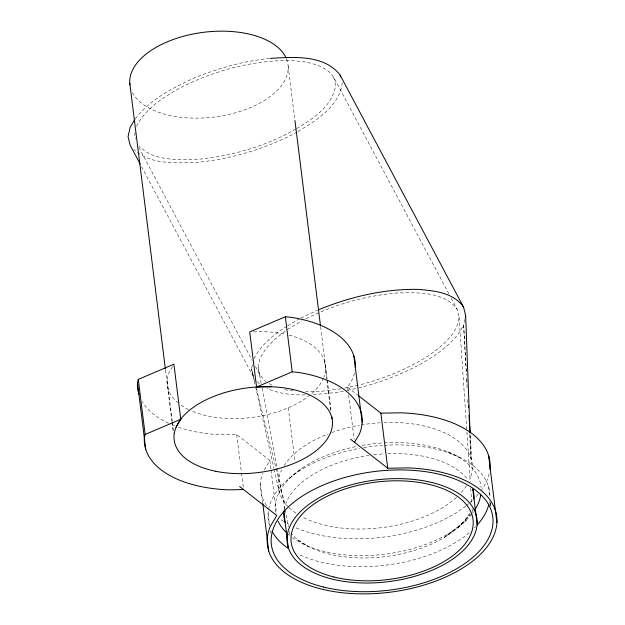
<?xml version="1.0" encoding="UTF-8"?>
<svg xmlns="http://www.w3.org/2000/svg" width="625" height="625" viewBox="0 0 625 625"><rect width="100%" height="100%" fill="white"/><g stroke="black" fill="none" stroke-linecap="round" stroke-linejoin="round"><path stroke-width="0.47" stroke-dasharray="3.12 2.34" d="M135.195 132.5L134.625 135.156L135.492 138.672M252.344 365.062L251.523 368.844L255.359 385.875M261.164 383.453L258.078 367.211L259.992 358.352L265.695 348.875L274.969 339.133L285.984 330.648M451.211 298.148L457.156 309.32L459.102 317.219C457.32 334.227 442.484 345.469 429.727 354.914C408.039 369.102 383.68 378.656 358.68 385.164M464.844 319.367L463.617 325.031L466.398 375.383M172.5 366.602L169.195 372.188A79.68 42.695 -7.1 0 0 177.672 402.539M264.234 469.953L269.883 460.43L236.695 434.492L221.719 434.758A109.562 58.703 -7.1 0 1 178.258 427.172M348.156 391.094L347.68 387.234L352.523 379.055A109.562 58.703 -7.1 0 0 354.719 371.828M135.25 118.805C150.039 99.539 172.398 88.008 194.07 78.086C218.141 68.289 243.398 60.992 269.32 58.5M136.539 126.297C145.328 108.695 162.695 97.82 179.219 88.336C196.938 79.141 215.734 72.227 235.047 67.211C258.258 61.797 282.391 58.516 306.141 62.117C316.516 64.383 327.68 67.812 333.695 77.273L448.922 293.852M254.031 358.625C261.117 344.609 273.82 334.477 286.867 326.258M465.609 519.352L470.281 514.492L456.305 528.922L466.211 520.266L444.023 537.602L454.094 530.094M288.734 478.789L302.172 468.125M295.859 129.109C265.625 146.367 231.359 156.242 196.75 159.414C177.438 159.664 153.5 161.281 139.125 146.008M296.656 128.625C313.172 118.602 332.789 105.898 335.648 85.172L333.695 77.273M297.125 131.953L294.695 133.414C263.516 149.523 229.234 159.609 194.25 162.625C173.992 162.961 149.523 164.438 133.812 149.445M297.938 131.469C316.383 120.375 338.898 106.758 342.203 83.539L341.742 81.672M287.68 325.773L299.031 318.969M287.453 329.516L301.875 320.867M300.789 318.125L317.531 310.133M306.148 318.734C334.398 304.414 365.445 295.758 396.969 292.969C417.375 292.609 443.508 291.086 457.156 309.32M358.688 387.969C385.32 381.031 411.266 370.852 434.367 355.742C445.914 347.453 457.32 338.094 463.617 325.031L466.414 371.672M340.938 388.836L320.211 391.461L305.719 391.758M344.672 388.062L357.75 385.359M343.492 391.109L337.797 392.281L312.836 394.773M347.289 390.32L356.789 388.359M305.039 394.93C292.234 395.055 278.852 393.828 267.141 388.406M253.609 331.867L264.32 331.68A79.68 42.695 -7.1 0 1 285.508 334.289M293.297 390.844L287.586 390.258L283.117 389.047M447.727 451.805L459.883 457.508M269.148 383.602L273.375 385.93M298.25 540.156L308.539 546.406M347.68 387.234L357.484 394.891M255.453 366.516L260.031 375.109L265.766 381.742M257.266 381.492L259.711 384.32M138.859 147.352L252.258 360.5M141.578 166.688L253.602 377.258L251.523 368.844L254.789 382.094M258.078 367.211L260.031 375.109M256.398 388.625L284.391 502.328M255.578 386.82L273.914 468.203M274.125 469.156L279.453 492.812M262.07 388.234L277.125 467.539M277.305 468.492L284.922 508.625M285.102 509.578L288.367 526.781M289.273 531.555L289.82 534.422M488.414 486.273L489.734 496.867M490.453 502.641L490.93 506.492M490.453 502.719L490.93 506.57M348.641 394.961L354.18 439.414M288.164 66.211L294.805 119.492M320.625 326.789L327.141 379.094M327.258 380.062L331.117 411.062M324.562 361.141L326.797 379.109M326.914 380.078L330.82 411.391M288.281 407.812L295.023 461.93M269.883 460.43L270.969 469.125M271.086 470.086L276.5 513.57M268.078 513.664L269.516 525.219M270.234 531L270.477 533M260.375 483.906L262.781 503.227M236.695 434.492L241.383 472.18M241.508 473.148L243.312 487.641M167.18 380.711L172.234 421.289M172.297 421.867L173.438 430.953M165.477 369.82L171.867 421.156M171.992 422.125L173.438 433.75M459.102 317.219L466.828 430.992M466.898 431.969L470.266 481.555M470.727 488.367L471.719 502.953M472.109 508.789L472.312 511.703M466.828 378.477L467.172 384.305M470.211 434.836L472.25 468.844M466.609 379.258L467.195 389.914M467.734 399.594L467.945 403.469M469.656 434.461L470.992 458.664L470.086 434.336M489.156 473.742A115.539 61.906 -7.1 0 1 481.125 490.539M478.227 494.227A115.539 61.906 -7.1 0 1 475.109 497.68M472.375 500.398A115.539 61.906 -7.1 0 1 469.438 503.047M468.672 503.695A115.539 61.906 -7.1 0 1 466.563 505.43M465.844 506.008A115.539 61.906 -7.1 0 1 293.047 526.516M288.75 524.375A115.539 61.906 -7.1 0 1 287.023 523.438M283.711 521.477A115.539 61.906 -7.1 0 1 279.844 518.891M266.539 505.555A115.539 61.906 -7.1 0 1 262.617 473.305M174.602 425.836A109.562 58.703 -7.1 0 1 171.953 424.766M168.547 423.266A109.562 58.703 -7.1 0 1 142.297 401.75M289.062 335.133A79.68 42.695 -7.1 0 1 323.945 377.031M323.57 377.969A79.68 42.695 -7.1 0 1 310.836 394.359M310.133 394.945A79.68 42.695 -7.1 0 1 191.094 410.719M188.586 409.555A79.68 42.695 -7.1 0 1 180.523 404.773M384.023 422.586A97.609 52.305 -7.1 0 1 469.781 479.281M466.438 485.672A97.609 52.305 -7.1 0 1 460.656 493.156M456.477 497.336A97.609 52.305 -7.1 0 1 301.695 516.578M295.82 513.016A97.609 52.305 -7.1 0 1 289.188 507.703M288.516 507.055A97.609 52.305 -7.1 0 1 281.75 469.797M284.008 465.812A97.609 52.305 -7.1 0 1 328.211 433.883M331.766 432.555A97.609 52.305 -7.1 0 1 359.336 425.266M361.211 424.937A97.609 52.305 -7.1 0 1 380.219 422.781M473.492 511.797A103.586 55.508 -7.1 0 1 472.438 513.234M471.883 513.953A103.586 55.508 -7.1 0 1 386.539 553.984A103.586 55.508 -7.1 0 1 292.578 537.758M289.484 535.375A103.586 55.508 -7.1 0 1 288.047 534.141M275.414 512.445A103.586 55.508 -7.1 0 1 357.383 446.273M362.125 445.391A103.586 55.508 -7.1 0 1 383.258 442.914M384.219 442.859A103.586 55.508 -7.1 0 1 481.055 487.57M469.703 513.172A95.617 51.234 -7.1 0 1 383.102 556.883A95.617 51.234 -7.1 0 1 291.039 533.18M284.211 509.766A95.617 51.234 -7.1 0 1 368.945 455.438M373.609 454.82A95.617 51.234 -7.1 0 1 383.961 453.898M387.875 453.703A95.617 51.234 -7.1 0 1 467.938 479.734M489.438 501.555A111.555 59.773 -7.1 0 1 489.078 503.398M475.766 526.594A111.555 59.773 -7.1 0 1 474.398 528M469.195 532.773A111.555 59.773 -7.1 0 1 298.047 554.055M269.516 525.289A111.555 59.773 -7.1 0 1 359.883 448.266M363.609 447.617A111.555 59.773 -7.1 0 1 382.508 445.398M384.391 445.273A111.555 59.773 -7.1 0 1 489.852 497.898M286.5 58.922A79.68 42.695 -7.1 0 1 227.039 114.852A79.68 42.695 -7.1 0 1 132.219 92.141"/><path stroke-width="0.94" d="M465.25 317.477L465.656 315.594L463.578 307.18L340.125 75.125C324.305 54.406 293.484 56.977 270.281 58.391M138.891 394.242A109.562 58.703 -7.1 0 1 137.477 382.82L138.289 379.383L173.914 364.211L180.781 419.289L176.055 427.266M138.289 379.383L145.148 434.461L144.336 437.898A109.562 58.703 -7.1 0 0 228.578 489.836L243.555 489.57M354.539 442.312L359.383 434.133A109.562 58.703 -7.1 0 0 298.141 372.406L292.211 371.836L256.578 387.008L249.719 331.93L285.344 316.758L291.281 317.328A109.562 58.703 -7.1 0 1 355.289 367.336M134.781 119.586L130.109 127.352L128.07 136.789L130.148 145.203L140.203 164.109M145.148 434.461L180.781 419.289M318.445 309.789C349.961 296.914 383.812 288.812 417.992 289.383C434.18 290.68 453.625 292.516 463.578 307.18M256.578 387.008L271.18 386.758M358.242 395.484L380.867 413.164L401.227 412.805A115.539 61.906 -7.1 0 1 489.922 469.328M350.633 439.258L387.727 468.242L408.094 467.883A115.539 61.906 -7.1 0 1 494.008 535.016A115.539 61.906 -7.1 0 1 356.07 593.75A115.539 61.906 -7.1 0 1 270.156 526.625L276.742 515.508L239.648 486.523M340.125 75.125L340.586 76.992M488.578 455.531L496.93 522.656M477.133 524.062A95.617 51.234 -7.1 0 0 337.188 489.375A95.617 51.234 -7.1 0 0 331.93 579.023A95.617 51.234 -7.1 0 0 477.133 524.062L472.781 489.062A95.617 51.234 -7.1 0 1 474.008 499.023M380.867 413.164L387.727 468.242M353.883 355.914L362.156 422.414M294.922 120.461L320.5 325.82M331.844 416.875L332.086 418.813M285.344 316.758L292.211 371.836M283.914 512.539L288.266 547.539M262.828 503.68L268.727 551.023M129.766 83.094L165.352 368.852M137.477 382.82L145.75 449.32M468.461 405.68L468.578 407.625M469.039 415.398L469.57 424.141M469.68 426.086L470.094 432.891M465.656 315.594L470.008 432.391M480.758 494.898A103.586 55.508 -7.1 0 1 474.945 509.633M286.023 532.242A103.586 55.508 -7.1 0 1 278.07 521.227M285.148 522.508A95.617 51.234 -7.1 0 1 284.086 510.695M488.859 504.32A111.555 59.773 -7.1 0 1 477.07 525.18M288.562 548.617A111.555 59.773 -7.1 0 1 272.039 531.273M129.953 84.93A79.68 42.695 -7.1 0 1 196.852 33.297A79.68 42.695 -7.1 0 1 286.125 58.039M215.937 471.328A79.68 42.695 -7.1 0 0 332.445 421.719A79.68 42.695 -7.1 0 0 211.344 397.422A79.68 42.695 -7.1 0 0 215.937 471.328M323.57 587.055A111.555 59.773 -7.1 0 0 492.969 522.938A111.555 59.773 -7.1 0 0 329.711 482.461A111.555 59.773 -7.1 0 0 323.57 587.055M334.016 577.008A91.633 49.102 -7.1 0 0 473.172 524.344A91.633 49.102 -7.1 0 0 339.062 491.102A91.633 49.102 -7.1 0 0 334.016 577.008"/></g></svg>
